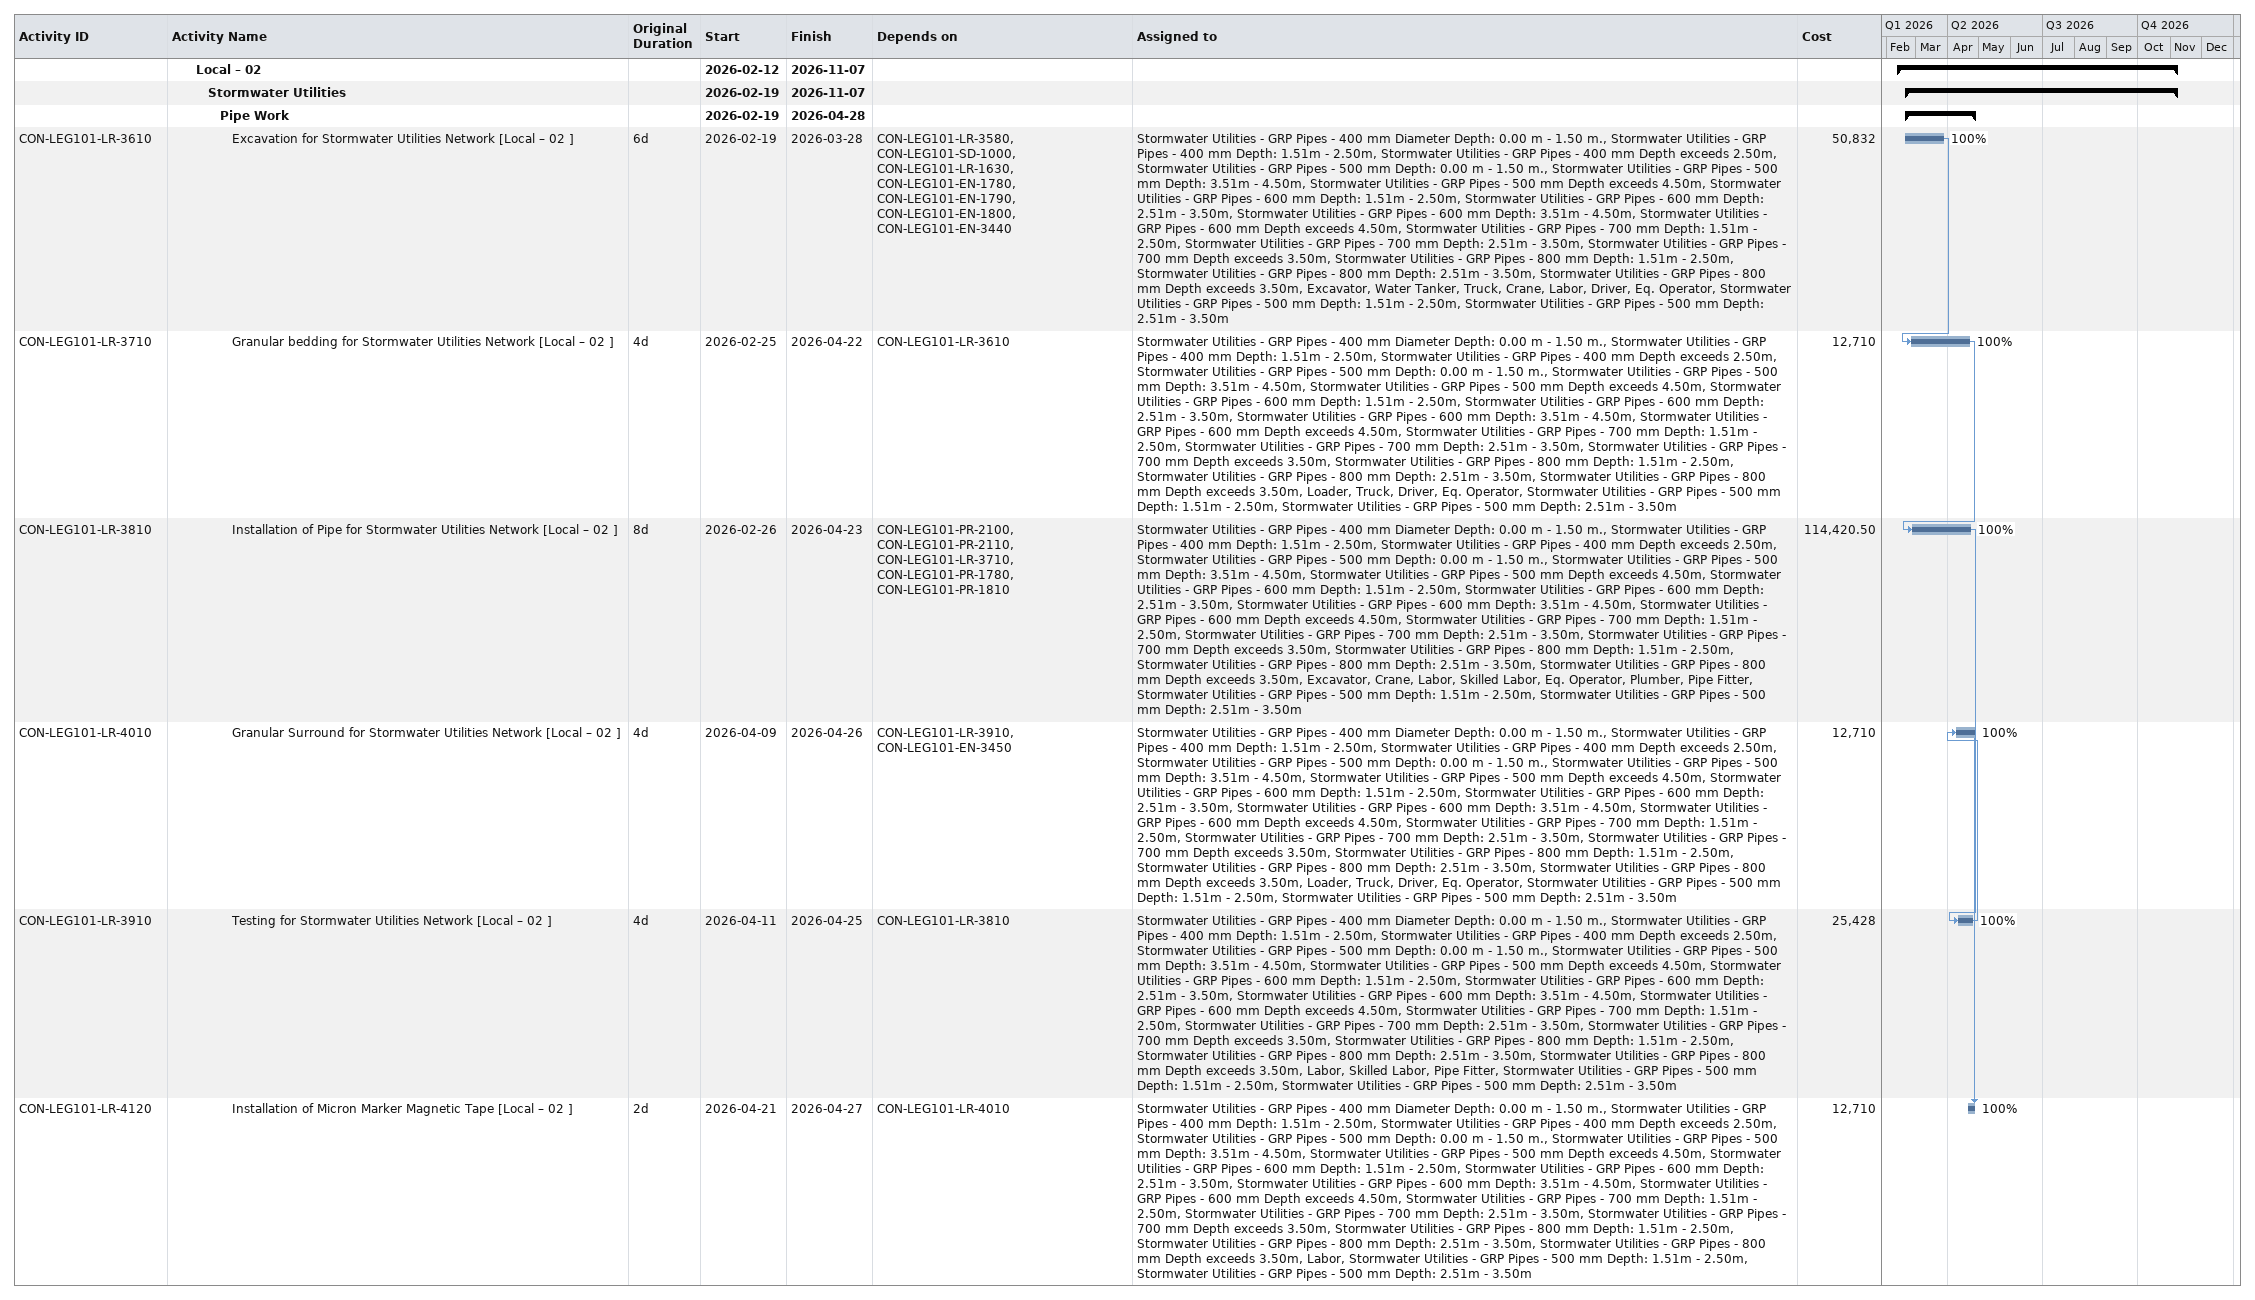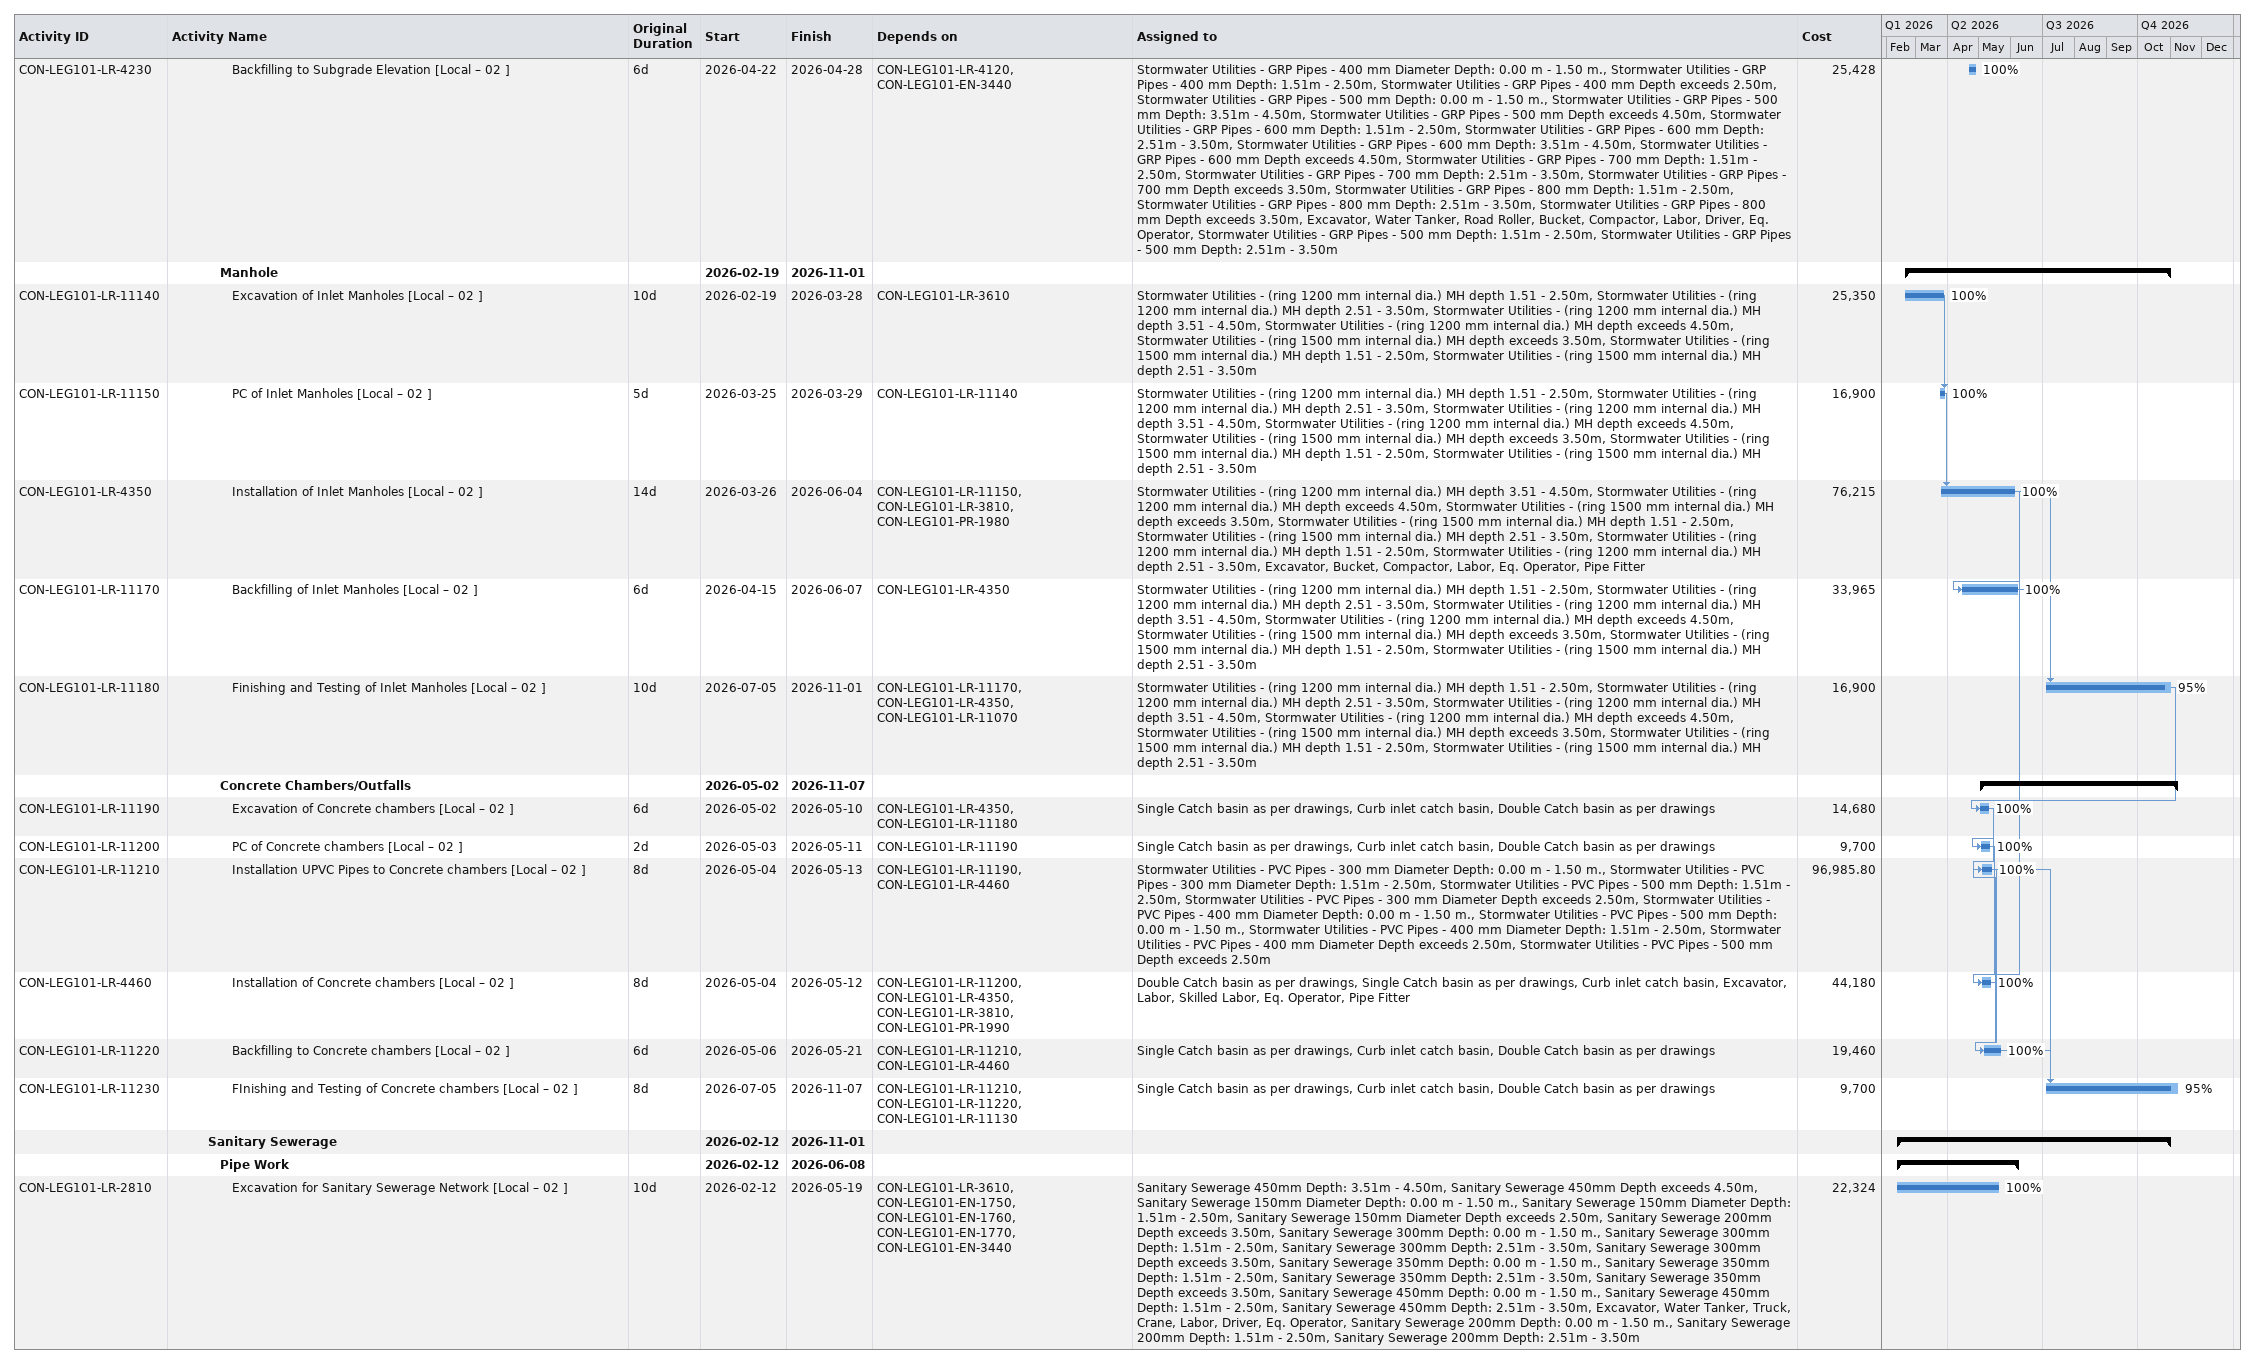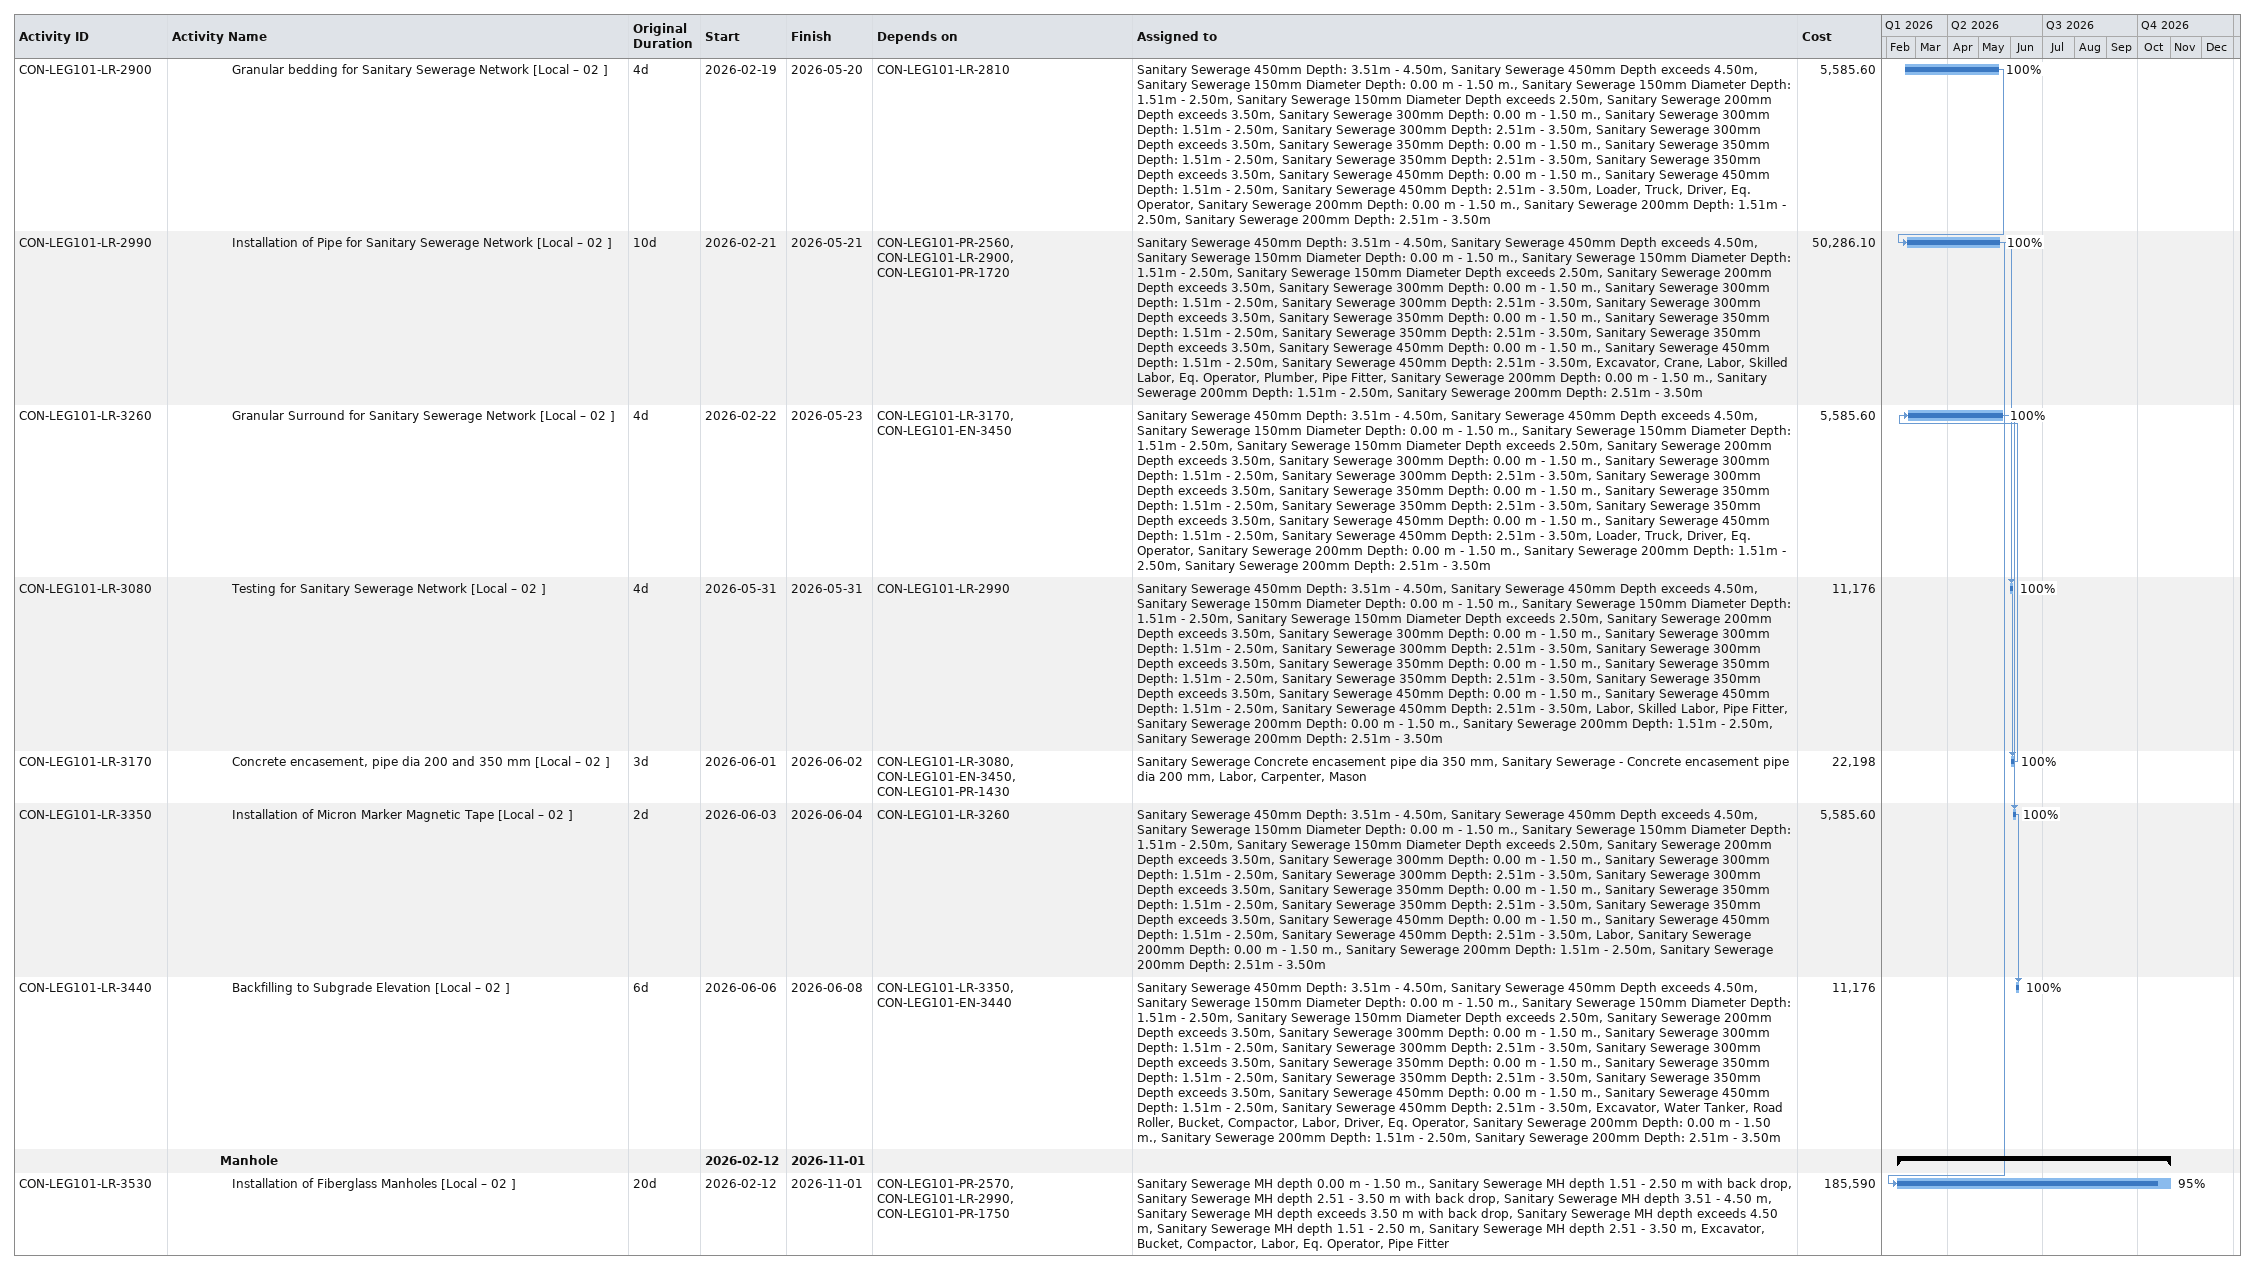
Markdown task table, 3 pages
| ID | Level | Task | Original duration | Start | Finish | Predecessors | Resources | % complete | Cost |
|---|---|---|---|---|---|---|---|---|---|
|  | 3 | **Local – 02** |  | 2026-02-12 | 2026-11-07 |  |  |  |  |
|  | 4 | **Stormwater Utilities** |  | 2026-02-19 | 2026-11-07 |  |  |  |  |
|  | 5 | **Pipe Work** |  | 2026-02-19 | 2026-04-28 |  |  |  |  |
| CON-LEG101-LR-3610 | 6 | Excavation for Stormwater Utilities Network [Local – 02 ] | 6d | 2026-02-19 | 2026-03-28 | CON-LEG101-LR-3580, CON-LEG101-SD-1000, CON-LEG101-LR-1630, CON-LEG101-EN-1780, CON-LEG101-EN-1790, CON-LEG101-EN-1800, CON-LEG101-EN-3440 | Stormwater Utilities - GRP Pipes - 400 mm Diameter Depth: 0.00 m - 1.50 m., Stormwater Utilities - GRP Pipes - 400 mm Depth: 1.51m - 2.50m, Stormwater Utilities - GRP Pipes - 400 mm Depth exceeds 2.50m, Stormwater Utilities - GRP Pipes - 500 mm Depth: 0.00 m - 1.50 m., Stormwater Utilities - GRP Pipes - 500 mm Depth: 3.51m - 4.50m, Stormwater Utilities - GRP Pipes - 500 mm Depth exceeds 4.50m, Stormwater Utilities - GRP Pipes - 600 mm Depth: 1.51m - 2.50m, Stormwater Utilities - GRP Pipes - 600 mm Depth: 2.51m - 3.50m, Stormwater Utilities - GRP Pipes - 600 mm Depth: 3.51m - 4.50m, Stormwater Utilities - GRP Pipes - 600 mm Depth exceeds 4.50m, Stormwater Utilities - GRP Pipes - 700 mm Depth: 1.51m - 2.50m, Stormwater Utilities - GRP Pipes - 700 mm Depth: 2.51m - 3.50m, Stormwater Utilities - GRP Pipes - 700 mm Depth exceeds 3.50m, Stormwater Utilities - GRP Pipes - 800 mm Depth: 1.51m - 2.50m, Stormwater Utilities - GRP Pipes - 800 mm Depth: 2.51m - 3.50m, Stormwater Utilities - GRP Pipes - 800 mm Depth exceeds 3.50m, Excavator, Water Tanker, Truck, Crane, Labor, Driver, Eq. Operator, Stormwater Utilities - GRP Pipes - 500 mm Depth: 1.51m - 2.50m, Stormwater Utilities - GRP Pipes - 500 mm Depth: 2.51m - 3.50m | 100 | 50832 |
| CON-LEG101-LR-3710 | 6 | Granular bedding for Stormwater Utilities Network [Local – 02 ] | 4d | 2026-02-25 | 2026-04-22 | CON-LEG101-LR-3610 | Stormwater Utilities - GRP Pipes - 400 mm Diameter Depth: 0.00 m - 1.50 m., Stormwater Utilities - GRP Pipes - 400 mm Depth: 1.51m - 2.50m, Stormwater Utilities - GRP Pipes - 400 mm Depth exceeds 2.50m, Stormwater Utilities - GRP Pipes - 500 mm Depth: 0.00 m - 1.50 m., Stormwater Utilities - GRP Pipes - 500 mm Depth: 3.51m - 4.50m, Stormwater Utilities - GRP Pipes - 500 mm Depth exceeds 4.50m, Stormwater Utilities - GRP Pipes - 600 mm Depth: 1.51m - 2.50m, Stormwater Utilities - GRP Pipes - 600 mm Depth: 2.51m - 3.50m, Stormwater Utilities - GRP Pipes - 600 mm Depth: 3.51m - 4.50m, Stormwater Utilities - GRP Pipes - 600 mm Depth exceeds 4.50m, Stormwater Utilities - GRP Pipes - 700 mm Depth: 1.51m - 2.50m, Stormwater Utilities - GRP Pipes - 700 mm Depth: 2.51m - 3.50m, Stormwater Utilities - GRP Pipes - 700 mm Depth exceeds 3.50m, Stormwater Utilities - GRP Pipes - 800 mm Depth: 1.51m - 2.50m, Stormwater Utilities - GRP Pipes - 800 mm Depth: 2.51m - 3.50m, Stormwater Utilities - GRP Pipes - 800 mm Depth exceeds 3.50m, Loader, Truck, Driver, Eq. Operator, Stormwater Utilities - GRP Pipes - 500 mm Depth: 1.51m - 2.50m, Stormwater Utilities - GRP Pipes - 500 mm Depth: 2.51m - 3.50m | 100 | 12710 |
| CON-LEG101-LR-3810 | 6 | Installation of Pipe for Stormwater Utilities Network [Local – 02 ] | 8d | 2026-02-26 | 2026-04-23 | CON-LEG101-PR-2100, CON-LEG101-PR-2110, CON-LEG101-LR-3710, CON-LEG101-PR-1780, CON-LEG101-PR-1810 | Stormwater Utilities - GRP Pipes - 400 mm Diameter Depth: 0.00 m - 1.50 m., Stormwater Utilities - GRP Pipes - 400 mm Depth: 1.51m - 2.50m, Stormwater Utilities - GRP Pipes - 400 mm Depth exceeds 2.50m, Stormwater Utilities - GRP Pipes - 500 mm Depth: 0.00 m - 1.50 m., Stormwater Utilities - GRP Pipes - 500 mm Depth: 3.51m - 4.50m, Stormwater Utilities - GRP Pipes - 500 mm Depth exceeds 4.50m, Stormwater Utilities - GRP Pipes - 600 mm Depth: 1.51m - 2.50m, Stormwater Utilities - GRP Pipes - 600 mm Depth: 2.51m - 3.50m, Stormwater Utilities - GRP Pipes - 600 mm Depth: 3.51m - 4.50m, Stormwater Utilities - GRP Pipes - 600 mm Depth exceeds 4.50m, Stormwater Utilities - GRP Pipes - 700 mm Depth: 1.51m - 2.50m, Stormwater Utilities - GRP Pipes - 700 mm Depth: 2.51m - 3.50m, Stormwater Utilities - GRP Pipes - 700 mm Depth exceeds 3.50m, Stormwater Utilities - GRP Pipes - 800 mm Depth: 1.51m - 2.50m, Stormwater Utilities - GRP Pipes - 800 mm Depth: 2.51m - 3.50m, Stormwater Utilities - GRP Pipes - 800 mm Depth exceeds 3.50m, Excavator, Crane, Labor, Skilled Labor, Eq. Operator, Plumber, Pipe Fitter, Stormwater Utilities - GRP Pipes - 500 mm Depth: 1.51m - 2.50m, Stormwater Utilities - GRP Pipes - 500 mm Depth: 2.51m - 3.50m | 100 | 114420.50 |
| CON-LEG101-LR-4010 | 6 | Granular Surround for Stormwater Utilities Network [Local – 02 ] | 4d | 2026-04-09 | 2026-04-26 | CON-LEG101-LR-3910, CON-LEG101-EN-3450 | Stormwater Utilities - GRP Pipes - 400 mm Diameter Depth: 0.00 m - 1.50 m., Stormwater Utilities - GRP Pipes - 400 mm Depth: 1.51m - 2.50m, Stormwater Utilities - GRP Pipes - 400 mm Depth exceeds 2.50m, Stormwater Utilities - GRP Pipes - 500 mm Depth: 0.00 m - 1.50 m., Stormwater Utilities - GRP Pipes - 500 mm Depth: 3.51m - 4.50m, Stormwater Utilities - GRP Pipes - 500 mm Depth exceeds 4.50m, Stormwater Utilities - GRP Pipes - 600 mm Depth: 1.51m - 2.50m, Stormwater Utilities - GRP Pipes - 600 mm Depth: 2.51m - 3.50m, Stormwater Utilities - GRP Pipes - 600 mm Depth: 3.51m - 4.50m, Stormwater Utilities - GRP Pipes - 600 mm Depth exceeds 4.50m, Stormwater Utilities - GRP Pipes - 700 mm Depth: 1.51m - 2.50m, Stormwater Utilities - GRP Pipes - 700 mm Depth: 2.51m - 3.50m, Stormwater Utilities - GRP Pipes - 700 mm Depth exceeds 3.50m, Stormwater Utilities - GRP Pipes - 800 mm Depth: 1.51m - 2.50m, Stormwater Utilities - GRP Pipes - 800 mm Depth: 2.51m - 3.50m, Stormwater Utilities - GRP Pipes - 800 mm Depth exceeds 3.50m, Loader, Truck, Driver, Eq. Operator, Stormwater Utilities - GRP Pipes - 500 mm Depth: 1.51m - 2.50m, Stormwater Utilities - GRP Pipes - 500 mm Depth: 2.51m - 3.50m | 100 | 12710 |
| CON-LEG101-LR-3910 | 6 | Testing for Stormwater Utilities Network [Local – 02 ] | 4d | 2026-04-11 | 2026-04-25 | CON-LEG101-LR-3810 | Stormwater Utilities - GRP Pipes - 400 mm Diameter Depth: 0.00 m - 1.50 m., Stormwater Utilities - GRP Pipes - 400 mm Depth: 1.51m - 2.50m, Stormwater Utilities - GRP Pipes - 400 mm Depth exceeds 2.50m, Stormwater Utilities - GRP Pipes - 500 mm Depth: 0.00 m - 1.50 m., Stormwater Utilities - GRP Pipes - 500 mm Depth: 3.51m - 4.50m, Stormwater Utilities - GRP Pipes - 500 mm Depth exceeds 4.50m, Stormwater Utilities - GRP Pipes - 600 mm Depth: 1.51m - 2.50m, Stormwater Utilities - GRP Pipes - 600 mm Depth: 2.51m - 3.50m, Stormwater Utilities - GRP Pipes - 600 mm Depth: 3.51m - 4.50m, Stormwater Utilities - GRP Pipes - 600 mm Depth exceeds 4.50m, Stormwater Utilities - GRP Pipes - 700 mm Depth: 1.51m - 2.50m, Stormwater Utilities - GRP Pipes - 700 mm Depth: 2.51m - 3.50m, Stormwater Utilities - GRP Pipes - 700 mm Depth exceeds 3.50m, Stormwater Utilities - GRP Pipes - 800 mm Depth: 1.51m - 2.50m, Stormwater Utilities - GRP Pipes - 800 mm Depth: 2.51m - 3.50m, Stormwater Utilities - GRP Pipes - 800 mm Depth exceeds 3.50m, Labor, Skilled Labor, Pipe Fitter, Stormwater Utilities - GRP Pipes - 500 mm Depth: 1.51m - 2.50m, Stormwater Utilities - GRP Pipes - 500 mm Depth: 2.51m - 3.50m | 100 | 25428 |
| CON-LEG101-LR-4120 | 6 | Installation of Micron Marker Magnetic Tape [Local – 02 ] | 2d | 2026-04-21 | 2026-04-27 | CON-LEG101-LR-4010 | Stormwater Utilities - GRP Pipes - 400 mm Diameter Depth: 0.00 m - 1.50 m., Stormwater Utilities - GRP Pipes - 400 mm Depth: 1.51m - 2.50m, Stormwater Utilities - GRP Pipes - 400 mm Depth exceeds 2.50m, Stormwater Utilities - GRP Pipes - 500 mm Depth: 0.00 m - 1.50 m., Stormwater Utilities - GRP Pipes - 500 mm Depth: 3.51m - 4.50m, Stormwater Utilities - GRP Pipes - 500 mm Depth exceeds 4.50m, Stormwater Utilities - GRP Pipes - 600 mm Depth: 1.51m - 2.50m, Stormwater Utilities - GRP Pipes - 600 mm Depth: 2.51m - 3.50m, Stormwater Utilities - GRP Pipes - 600 mm Depth: 3.51m - 4.50m, Stormwater Utilities - GRP Pipes - 600 mm Depth exceeds 4.50m, Stormwater Utilities - GRP Pipes - 700 mm Depth: 1.51m - 2.50m, Stormwater Utilities - GRP Pipes - 700 mm Depth: 2.51m - 3.50m, Stormwater Utilities - GRP Pipes - 700 mm Depth exceeds 3.50m, Stormwater Utilities - GRP Pipes - 800 mm Depth: 1.51m - 2.50m, Stormwater Utilities - GRP Pipes - 800 mm Depth: 2.51m - 3.50m, Stormwater Utilities - GRP Pipes - 800 mm Depth exceeds 3.50m, Labor, Stormwater Utilities - GRP Pipes - 500 mm Depth: 1.51m - 2.50m, Stormwater Utilities - GRP Pipes - 500 mm Depth: 2.51m - 3.50m | 100 | 12710 |
| CON-LEG101-LR-4230 | 6 | Backfilling to Subgrade Elevation [Local – 02 ] | 6d | 2026-04-22 | 2026-04-28 | CON-LEG101-LR-4120, CON-LEG101-EN-3440 | Stormwater Utilities - GRP Pipes - 400 mm Diameter Depth: 0.00 m - 1.50 m., Stormwater Utilities - GRP Pipes - 400 mm Depth: 1.51m - 2.50m, Stormwater Utilities - GRP Pipes - 400 mm Depth exceeds 2.50m, Stormwater Utilities - GRP Pipes - 500 mm Depth: 0.00 m - 1.50 m., Stormwater Utilities - GRP Pipes - 500 mm Depth: 3.51m - 4.50m, Stormwater Utilities - GRP Pipes - 500 mm Depth exceeds 4.50m, Stormwater Utilities - GRP Pipes - 600 mm Depth: 1.51m - 2.50m, Stormwater Utilities - GRP Pipes - 600 mm Depth: 2.51m - 3.50m, Stormwater Utilities - GRP Pipes - 600 mm Depth: 3.51m - 4.50m, Stormwater Utilities - GRP Pipes - 600 mm Depth exceeds 4.50m, Stormwater Utilities - GRP Pipes - 700 mm Depth: 1.51m - 2.50m, Stormwater Utilities - GRP Pipes - 700 mm Depth: 2.51m - 3.50m, Stormwater Utilities - GRP Pipes - 700 mm Depth exceeds 3.50m, Stormwater Utilities - GRP Pipes - 800 mm Depth: 1.51m - 2.50m, Stormwater Utilities - GRP Pipes - 800 mm Depth: 2.51m - 3.50m, Stormwater Utilities - GRP Pipes - 800 mm Depth exceeds 3.50m, Excavator, Water Tanker, Road Roller, Bucket, Compactor, Labor, Driver, Eq. Operator, Stormwater Utilities - GRP Pipes - 500 mm Depth: 1.51m - 2.50m, Stormwater Utilities - GRP Pipes - 500 mm Depth: 2.51m - 3.50m | 100 | 25428 |
|  | 5 | **Manhole** |  | 2026-02-19 | 2026-11-01 |  |  |  |  |
| CON-LEG101-LR-11140 | 6 | Excavation of Inlet Manholes [Local – 02 ] | 10d | 2026-02-19 | 2026-03-28 | CON-LEG101-LR-3610 | Stormwater Utilities - (ring 1200 mm internal dia.) MH depth 1.51 - 2.50m, Stormwater Utilities - (ring 1200 mm internal dia.) MH depth 2.51 - 3.50m, Stormwater Utilities - (ring 1200 mm internal dia.) MH depth 3.51 - 4.50m, Stormwater Utilities - (ring 1200 mm internal dia.) MH depth exceeds 4.50m, Stormwater Utilities - (ring 1500 mm internal dia.) MH depth exceeds 3.50m, Stormwater Utilities - (ring 1500 mm internal dia.) MH depth 1.51 - 2.50m, Stormwater Utilities - (ring 1500 mm internal dia.) MH depth 2.51 - 3.50m | 100 | 25350 |
| CON-LEG101-LR-11150 | 6 | PC of Inlet Manholes [Local – 02 ] | 5d | 2026-03-25 | 2026-03-29 | CON-LEG101-LR-11140 | Stormwater Utilities - (ring 1200 mm internal dia.) MH depth 1.51 - 2.50m, Stormwater Utilities - (ring 1200 mm internal dia.) MH depth 2.51 - 3.50m, Stormwater Utilities - (ring 1200 mm internal dia.) MH depth 3.51 - 4.50m, Stormwater Utilities - (ring 1200 mm internal dia.) MH depth exceeds 4.50m, Stormwater Utilities - (ring 1500 mm internal dia.) MH depth exceeds 3.50m, Stormwater Utilities - (ring 1500 mm internal dia.) MH depth 1.51 - 2.50m, Stormwater Utilities - (ring 1500 mm internal dia.) MH depth 2.51 - 3.50m | 100 | 16900 |
| CON-LEG101-LR-4350 | 6 | Installation of Inlet Manholes [Local – 02 ] | 14d | 2026-03-26 | 2026-06-04 | CON-LEG101-LR-11150, CON-LEG101-LR-3810, CON-LEG101-PR-1980 | Stormwater Utilities - (ring 1200 mm internal dia.) MH depth 3.51 - 4.50m, Stormwater Utilities - (ring 1200 mm internal dia.) MH depth exceeds 4.50m, Stormwater Utilities - (ring 1500 mm internal dia.) MH depth exceeds 3.50m, Stormwater Utilities - (ring 1500 mm internal dia.) MH depth 1.51 - 2.50m, Stormwater Utilities - (ring 1500 mm internal dia.) MH depth 2.51 - 3.50m, Stormwater Utilities - (ring 1200 mm internal dia.) MH depth 1.51 - 2.50m, Stormwater Utilities - (ring 1200 mm internal dia.) MH depth 2.51 - 3.50m, Excavator, Bucket, Compactor, Labor, Eq. Operator, Pipe Fitter | 100 | 76215 |
| CON-LEG101-LR-11170 | 6 | Backfilling of Inlet Manholes [Local – 02 ] | 6d | 2026-04-15 | 2026-06-07 | CON-LEG101-LR-4350 | Stormwater Utilities - (ring 1200 mm internal dia.) MH depth 1.51 - 2.50m, Stormwater Utilities - (ring 1200 mm internal dia.) MH depth 2.51 - 3.50m, Stormwater Utilities - (ring 1200 mm internal dia.) MH depth 3.51 - 4.50m, Stormwater Utilities - (ring 1200 mm internal dia.) MH depth exceeds 4.50m, Stormwater Utilities - (ring 1500 mm internal dia.) MH depth exceeds 3.50m, Stormwater Utilities - (ring 1500 mm internal dia.) MH depth 1.51 - 2.50m, Stormwater Utilities - (ring 1500 mm internal dia.) MH depth 2.51 - 3.50m | 100 | 33965 |
| CON-LEG101-LR-11180 | 6 | Finishing and Testing of Inlet Manholes [Local – 02 ] | 10d | 2026-07-05 | 2026-11-01 | CON-LEG101-LR-11170, CON-LEG101-LR-4350, CON-LEG101-LR-11070 | Stormwater Utilities - (ring 1200 mm internal dia.) MH depth 1.51 - 2.50m, Stormwater Utilities - (ring 1200 mm internal dia.) MH depth 2.51 - 3.50m, Stormwater Utilities - (ring 1200 mm internal dia.) MH depth 3.51 - 4.50m, Stormwater Utilities - (ring 1200 mm internal dia.) MH depth exceeds 4.50m, Stormwater Utilities - (ring 1500 mm internal dia.) MH depth exceeds 3.50m, Stormwater Utilities - (ring 1500 mm internal dia.) MH depth 1.51 - 2.50m, Stormwater Utilities - (ring 1500 mm internal dia.) MH depth 2.51 - 3.50m | 95 | 16900 |
|  | 5 | **Concrete Chambers/Outfalls** |  | 2026-05-02 | 2026-11-07 |  |  |  |  |
| CON-LEG101-LR-11190 | 6 | Excavation of Concrete chambers [Local – 02 ] | 6d | 2026-05-02 | 2026-05-10 | CON-LEG101-LR-4350, CON-LEG101-LR-11180 | Single Catch basin as per drawings, Curb inlet catch basin, Double Catch basin as per drawings | 100 | 14680 |
| CON-LEG101-LR-11200 | 6 | PC of Concrete chambers [Local – 02 ] | 2d | 2026-05-03 | 2026-05-11 | CON-LEG101-LR-11190 | Single Catch basin as per drawings, Curb inlet catch basin, Double Catch basin as per drawings | 100 | 9700 |
| CON-LEG101-LR-11210 | 6 | Installation UPVC Pipes to Concrete chambers [Local – 02 ] | 8d | 2026-05-04 | 2026-05-13 | CON-LEG101-LR-11190, CON-LEG101-LR-4460 | Stormwater Utilities - PVC Pipes - 300 mm Diameter Depth: 0.00 m - 1.50 m., Stormwater Utilities - PVC Pipes - 300 mm Diameter Depth: 1.51m - 2.50m, Stormwater Utilities - PVC Pipes - 500 mm Depth: 1.51m - 2.50m, Stormwater Utilities - PVC Pipes - 300 mm Diameter Depth exceeds 2.50m, Stormwater Utilities - PVC Pipes - 400 mm Diameter Depth: 0.00 m - 1.50 m., Stormwater Utilities - PVC Pipes - 500 mm Depth: 0.00 m - 1.50 m., Stormwater Utilities - PVC Pipes - 400 mm Diameter Depth: 1.51m - 2.50m, Stormwater Utilities - PVC Pipes - 400 mm Diameter Depth exceeds 2.50m, Stormwater Utilities - PVC Pipes - 500 mm Depth exceeds 2.50m | 100 | 96985.80 |
| CON-LEG101-LR-4460 | 6 | Installation of Concrete chambers [Local – 02 ] | 8d | 2026-05-04 | 2026-05-12 | CON-LEG101-LR-11200, CON-LEG101-LR-4350, CON-LEG101-LR-3810, CON-LEG101-PR-1990 | Double Catch basin as per drawings, Single Catch basin as per drawings, Curb inlet catch basin, Excavator, Labor, Skilled Labor, Eq. Operator, Pipe Fitter | 100 | 44180 |
| CON-LEG101-LR-11220 | 6 | Backfilling to Concrete chambers [Local – 02 ] | 6d | 2026-05-06 | 2026-05-21 | CON-LEG101-LR-11210, CON-LEG101-LR-4460 | Single Catch basin as per drawings, Curb inlet catch basin, Double Catch basin as per drawings | 100 | 19460 |
| CON-LEG101-LR-11230 | 6 | FInishing and Testing of Concrete chambers [Local – 02 ] | 8d | 2026-07-05 | 2026-11-07 | CON-LEG101-LR-11210, CON-LEG101-LR-11220, CON-LEG101-LR-11130 | Single Catch basin as per drawings, Curb inlet catch basin, Double Catch basin as per drawings | 95 | 9700 |
|  | 4 | **Sanitary Sewerage** |  | 2026-02-12 | 2026-11-01 |  |  |  |  |
|  | 5 | **Pipe Work** |  | 2026-02-12 | 2026-06-08 |  |  |  |  |
| CON-LEG101-LR-2810 | 6 | Excavation for Sanitary Sewerage Network [Local – 02 ] | 10d | 2026-02-12 | 2026-05-19 | CON-LEG101-LR-3610, CON-LEG101-EN-1750, CON-LEG101-EN-1760, CON-LEG101-EN-1770, CON-LEG101-EN-3440 | Sanitary Sewerage 450mm Depth: 3.51m - 4.50m, Sanitary Sewerage 450mm Depth exceeds 4.50m, Sanitary Sewerage 150mm Diameter Depth: 0.00 m - 1.50 m., Sanitary Sewerage 150mm Diameter Depth: 1.51m - 2.50m, Sanitary Sewerage 150mm Diameter Depth exceeds 2.50m, Sanitary Sewerage 200mm Depth exceeds 3.50m, Sanitary Sewerage 300mm Depth: 0.00 m - 1.50 m., Sanitary Sewerage 300mm Depth: 1.51m - 2.50m, Sanitary Sewerage 300mm Depth: 2.51m - 3.50m, Sanitary Sewerage 300mm Depth exceeds 3.50m, Sanitary Sewerage 350mm Depth: 0.00 m - 1.50 m., Sanitary Sewerage 350mm Depth: 1.51m - 2.50m, Sanitary Sewerage 350mm Depth: 2.51m - 3.50m, Sanitary Sewerage 350mm Depth exceeds 3.50m, Sanitary Sewerage 450mm Depth: 0.00 m - 1.50 m., Sanitary Sewerage 450mm Depth: 1.51m - 2.50m, Sanitary Sewerage 450mm Depth: 2.51m - 3.50m, Excavator, Water Tanker, Truck, Crane, Labor, Driver, Eq. Operator, Sanitary Sewerage 200mm Depth: 0.00 m - 1.50 m., Sanitary Sewerage 200mm Depth: 1.51m - 2.50m, Sanitary Sewerage 200mm Depth: 2.51m - 3.50m | 100 | 22324 |
| CON-LEG101-LR-2900 | 6 | Granular bedding for Sanitary Sewerage Network [Local – 02 ] | 4d | 2026-02-19 | 2026-05-20 | CON-LEG101-LR-2810 | Sanitary Sewerage 450mm Depth: 3.51m - 4.50m, Sanitary Sewerage 450mm Depth exceeds 4.50m, Sanitary Sewerage 150mm Diameter Depth: 0.00 m - 1.50 m., Sanitary Sewerage 150mm Diameter Depth: 1.51m - 2.50m, Sanitary Sewerage 150mm Diameter Depth exceeds 2.50m, Sanitary Sewerage 200mm Depth exceeds 3.50m, Sanitary Sewerage 300mm Depth: 0.00 m - 1.50 m., Sanitary Sewerage 300mm Depth: 1.51m - 2.50m, Sanitary Sewerage 300mm Depth: 2.51m - 3.50m, Sanitary Sewerage 300mm Depth exceeds 3.50m, Sanitary Sewerage 350mm Depth: 0.00 m - 1.50 m., Sanitary Sewerage 350mm Depth: 1.51m - 2.50m, Sanitary Sewerage 350mm Depth: 2.51m - 3.50m, Sanitary Sewerage 350mm Depth exceeds 3.50m, Sanitary Sewerage 450mm Depth: 0.00 m - 1.50 m., Sanitary Sewerage 450mm Depth: 1.51m - 2.50m, Sanitary Sewerage 450mm Depth: 2.51m - 3.50m, Loader, Truck, Driver, Eq. Operator, Sanitary Sewerage 200mm Depth: 0.00 m - 1.50 m., Sanitary Sewerage 200mm Depth: 1.51m - 2.50m, Sanitary Sewerage 200mm Depth: 2.51m - 3.50m | 100 | 5585.60 |
| CON-LEG101-LR-2990 | 6 | Installation of Pipe for Sanitary Sewerage Network [Local – 02 ] | 10d | 2026-02-21 | 2026-05-21 | CON-LEG101-PR-2560, CON-LEG101-LR-2900, CON-LEG101-PR-1720 | Sanitary Sewerage 450mm Depth: 3.51m - 4.50m, Sanitary Sewerage 450mm Depth exceeds 4.50m, Sanitary Sewerage 150mm Diameter Depth: 0.00 m - 1.50 m., Sanitary Sewerage 150mm Diameter Depth: 1.51m - 2.50m, Sanitary Sewerage 150mm Diameter Depth exceeds 2.50m, Sanitary Sewerage 200mm Depth exceeds 3.50m, Sanitary Sewerage 300mm Depth: 0.00 m - 1.50 m., Sanitary Sewerage 300mm Depth: 1.51m - 2.50m, Sanitary Sewerage 300mm Depth: 2.51m - 3.50m, Sanitary Sewerage 300mm Depth exceeds 3.50m, Sanitary Sewerage 350mm Depth: 0.00 m - 1.50 m., Sanitary Sewerage 350mm Depth: 1.51m - 2.50m, Sanitary Sewerage 350mm Depth: 2.51m - 3.50m, Sanitary Sewerage 350mm Depth exceeds 3.50m, Sanitary Sewerage 450mm Depth: 0.00 m - 1.50 m., Sanitary Sewerage 450mm Depth: 1.51m - 2.50m, Sanitary Sewerage 450mm Depth: 2.51m - 3.50m, Excavator, Crane, Labor, Skilled Labor, Eq. Operator, Plumber, Pipe Fitter, Sanitary Sewerage 200mm Depth: 0.00 m - 1.50 m., Sanitary Sewerage 200mm Depth: 1.51m - 2.50m, Sanitary Sewerage 200mm Depth: 2.51m - 3.50m | 100 | 50286.10 |
| CON-LEG101-LR-3260 | 6 | Granular Surround for Sanitary Sewerage Network [Local – 02 ] | 4d | 2026-02-22 | 2026-05-23 | CON-LEG101-LR-3170, CON-LEG101-EN-3450 | Sanitary Sewerage 450mm Depth: 3.51m - 4.50m, Sanitary Sewerage 450mm Depth exceeds 4.50m, Sanitary Sewerage 150mm Diameter Depth: 0.00 m - 1.50 m., Sanitary Sewerage 150mm Diameter Depth: 1.51m - 2.50m, Sanitary Sewerage 150mm Diameter Depth exceeds 2.50m, Sanitary Sewerage 200mm Depth exceeds 3.50m, Sanitary Sewerage 300mm Depth: 0.00 m - 1.50 m., Sanitary Sewerage 300mm Depth: 1.51m - 2.50m, Sanitary Sewerage 300mm Depth: 2.51m - 3.50m, Sanitary Sewerage 300mm Depth exceeds 3.50m, Sanitary Sewerage 350mm Depth: 0.00 m - 1.50 m., Sanitary Sewerage 350mm Depth: 1.51m - 2.50m, Sanitary Sewerage 350mm Depth: 2.51m - 3.50m, Sanitary Sewerage 350mm Depth exceeds 3.50m, Sanitary Sewerage 450mm Depth: 0.00 m - 1.50 m., Sanitary Sewerage 450mm Depth: 1.51m - 2.50m, Sanitary Sewerage 450mm Depth: 2.51m - 3.50m, Loader, Truck, Driver, Eq. Operator, Sanitary Sewerage 200mm Depth: 0.00 m - 1.50 m., Sanitary Sewerage 200mm Depth: 1.51m - 2.50m, Sanitary Sewerage 200mm Depth: 2.51m - 3.50m | 100 | 5585.60 |
| CON-LEG101-LR-3080 | 6 | Testing for Sanitary Sewerage Network [Local – 02 ] | 4d | 2026-05-31 | 2026-05-31 | CON-LEG101-LR-2990 | Sanitary Sewerage 450mm Depth: 3.51m - 4.50m, Sanitary Sewerage 450mm Depth exceeds 4.50m, Sanitary Sewerage 150mm Diameter Depth: 0.00 m - 1.50 m., Sanitary Sewerage 150mm Diameter Depth: 1.51m - 2.50m, Sanitary Sewerage 150mm Diameter Depth exceeds 2.50m, Sanitary Sewerage 200mm Depth exceeds 3.50m, Sanitary Sewerage 300mm Depth: 0.00 m - 1.50 m., Sanitary Sewerage 300mm Depth: 1.51m - 2.50m, Sanitary Sewerage 300mm Depth: 2.51m - 3.50m, Sanitary Sewerage 300mm Depth exceeds 3.50m, Sanitary Sewerage 350mm Depth: 0.00 m - 1.50 m., Sanitary Sewerage 350mm Depth: 1.51m - 2.50m, Sanitary Sewerage 350mm Depth: 2.51m - 3.50m, Sanitary Sewerage 350mm Depth exceeds 3.50m, Sanitary Sewerage 450mm Depth: 0.00 m - 1.50 m., Sanitary Sewerage 450mm Depth: 1.51m - 2.50m, Sanitary Sewerage 450mm Depth: 2.51m - 3.50m, Labor, Skilled Labor, Pipe Fitter, Sanitary Sewerage 200mm Depth: 0.00 m - 1.50 m., Sanitary Sewerage 200mm Depth: 1.51m - 2.50m, Sanitary Sewerage 200mm Depth: 2.51m - 3.50m | 100 | 11176 |
| CON-LEG101-LR-3170 | 6 | Concrete encasement, pipe dia 200 and 350 mm [Local – 02 ] | 3d | 2026-06-01 | 2026-06-02 | CON-LEG101-LR-3080, CON-LEG101-EN-3450, CON-LEG101-PR-1430 | Sanitary Sewerage Concrete encasement pipe dia 350 mm, Sanitary Sewerage - Concrete encasement pipe dia 200 mm, Labor, Carpenter, Mason | 100 | 22198 |
| CON-LEG101-LR-3350 | 6 | Installation of Micron Marker Magnetic Tape [Local – 02 ] | 2d | 2026-06-03 | 2026-06-04 | CON-LEG101-LR-3260 | Sanitary Sewerage 450mm Depth: 3.51m - 4.50m, Sanitary Sewerage 450mm Depth exceeds 4.50m, Sanitary Sewerage 150mm Diameter Depth: 0.00 m - 1.50 m., Sanitary Sewerage 150mm Diameter Depth: 1.51m - 2.50m, Sanitary Sewerage 150mm Diameter Depth exceeds 2.50m, Sanitary Sewerage 200mm Depth exceeds 3.50m, Sanitary Sewerage 300mm Depth: 0.00 m - 1.50 m., Sanitary Sewerage 300mm Depth: 1.51m - 2.50m, Sanitary Sewerage 300mm Depth: 2.51m - 3.50m, Sanitary Sewerage 300mm Depth exceeds 3.50m, Sanitary Sewerage 350mm Depth: 0.00 m - 1.50 m., Sanitary Sewerage 350mm Depth: 1.51m - 2.50m, Sanitary Sewerage 350mm Depth: 2.51m - 3.50m, Sanitary Sewerage 350mm Depth exceeds 3.50m, Sanitary Sewerage 450mm Depth: 0.00 m - 1.50 m., Sanitary Sewerage 450mm Depth: 1.51m - 2.50m, Sanitary Sewerage 450mm Depth: 2.51m - 3.50m, Labor, Sanitary Sewerage 200mm Depth: 0.00 m - 1.50 m., Sanitary Sewerage 200mm Depth: 1.51m - 2.50m, Sanitary Sewerage 200mm Depth: 2.51m - 3.50m | 100 | 5585.60 |
| CON-LEG101-LR-3440 | 6 | Backfilling to Subgrade Elevation [Local – 02 ] | 6d | 2026-06-06 | 2026-06-08 | CON-LEG101-LR-3350, CON-LEG101-EN-3440 | Sanitary Sewerage 450mm Depth: 3.51m - 4.50m, Sanitary Sewerage 450mm Depth exceeds 4.50m, Sanitary Sewerage 150mm Diameter Depth: 0.00 m - 1.50 m., Sanitary Sewerage 150mm Diameter Depth: 1.51m - 2.50m, Sanitary Sewerage 150mm Diameter Depth exceeds 2.50m, Sanitary Sewerage 200mm Depth exceeds 3.50m, Sanitary Sewerage 300mm Depth: 0.00 m - 1.50 m., Sanitary Sewerage 300mm Depth: 1.51m - 2.50m, Sanitary Sewerage 300mm Depth: 2.51m - 3.50m, Sanitary Sewerage 300mm Depth exceeds 3.50m, Sanitary Sewerage 350mm Depth: 0.00 m - 1.50 m., Sanitary Sewerage 350mm Depth: 1.51m - 2.50m, Sanitary Sewerage 350mm Depth: 2.51m - 3.50m, Sanitary Sewerage 350mm Depth exceeds 3.50m, Sanitary Sewerage 450mm Depth: 0.00 m - 1.50 m., Sanitary Sewerage 450mm Depth: 1.51m - 2.50m, Sanitary Sewerage 450mm Depth: 2.51m - 3.50m, Excavator, Water Tanker, Road Roller, Bucket, Compactor, Labor, Driver, Eq. Operator, Sanitary Sewerage 200mm Depth: 0.00 m - 1.50 m., Sanitary Sewerage 200mm Depth: 1.51m - 2.50m, Sanitary Sewerage 200mm Depth: 2.51m - 3.50m | 100 | 11176 |
|  | 5 | **Manhole** |  | 2026-02-12 | 2026-11-01 |  |  |  |  |
| CON-LEG101-LR-3530 | 6 | Installation of Fiberglass Manholes [Local – 02 ] | 20d | 2026-02-12 | 2026-11-01 | CON-LEG101-PR-2570, CON-LEG101-LR-2990, CON-LEG101-PR-1750 | Sanitary Sewerage MH depth 0.00 m - 1.50 m., Sanitary Sewerage MH depth 1.51 - 2.50 m with back drop, Sanitary Sewerage MH depth 2.51 - 3.50 m with back drop, Sanitary Sewerage MH depth 3.51 - 4.50 m, Sanitary Sewerage MH depth exceeds 3.50 m with back drop, Sanitary Sewerage MH depth exceeds 4.50 m, Sanitary Sewerage MH depth 1.51 - 2.50 m, Sanitary Sewerage MH depth 2.51 - 3.50 m, Excavator, Bucket, Compactor, Labor, Eq. Operator, Pipe Fitter | 95 | 185590 |
